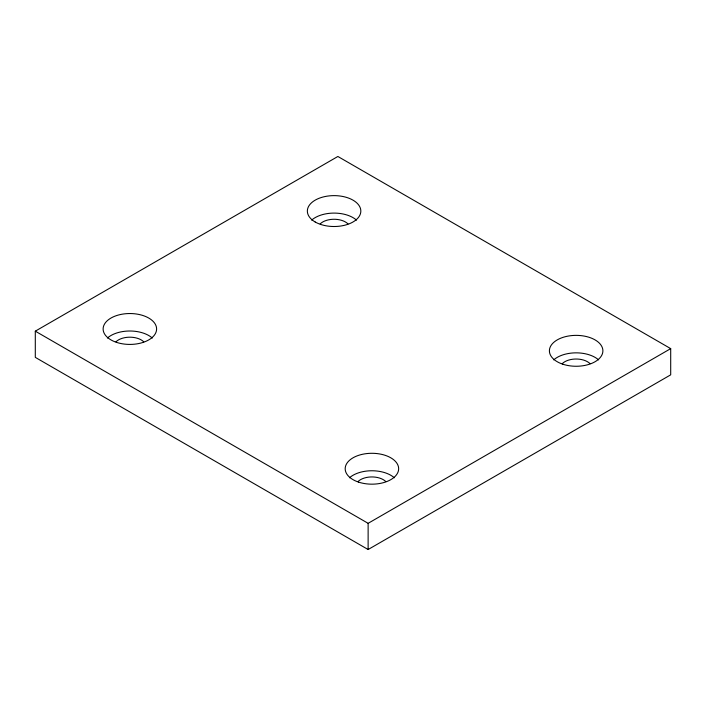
<?xml version="1.0" encoding="UTF-8"?>
<svg xmlns="http://www.w3.org/2000/svg" width="706" height="706" viewBox="0 0 706 706"><rect width="100%" height="100%" fill="white"/><g stroke="black" fill="none" stroke-linecap="round" stroke-linejoin="round"><path stroke-width="1.06" d="M35.3 331.167L337.874 156.476L670.7 348.632L670.7 374.833L368.126 549.524L35.3 357.368L35.3 331.167L368.126 523.322L670.7 348.632M368.126 523.322L368.126 549.524M320.189 223.899A16.044 9.266 0 0 1 347.987 223.899M115.96 341.819A16.044 9.266 0 0 1 143.75 341.819M107.418 338.042A26.74 15.444 0 0 1 152.284 338.042M311.655 220.131A26.74 15.444 0 0 1 356.521 220.131M358.013 481.571A16.044 9.266 0 0 1 385.811 481.571M562.25 363.652A16.044 9.266 0 0 1 590.039 363.652M553.716 359.883A26.74 15.444 0 0 1 598.582 359.883M349.479 477.794A26.74 15.444 0 0 1 394.345 477.794M116.481 342.348A26.74 15.444 0 0 0 156.6 328.978A26.74 15.444 0 0 0 116.481 315.608A26.74 15.444 0 0 0 116.481 342.348M315.176 221.984A26.74 15.444 0 0 0 359.919 215.065A26.74 15.444 0 0 0 327.169 196.153A26.74 15.444 0 0 0 315.176 221.984M562.77 364.19A26.74 15.444 0 0 0 602.889 350.82A26.74 15.444 0 0 0 562.77 337.442A26.74 15.444 0 0 0 562.77 364.19M358.542 482.101A26.74 15.444 0 0 0 398.652 468.731A26.74 15.444 0 0 0 358.542 455.361A26.74 15.444 0 0 0 358.542 482.101"/></g></svg>
